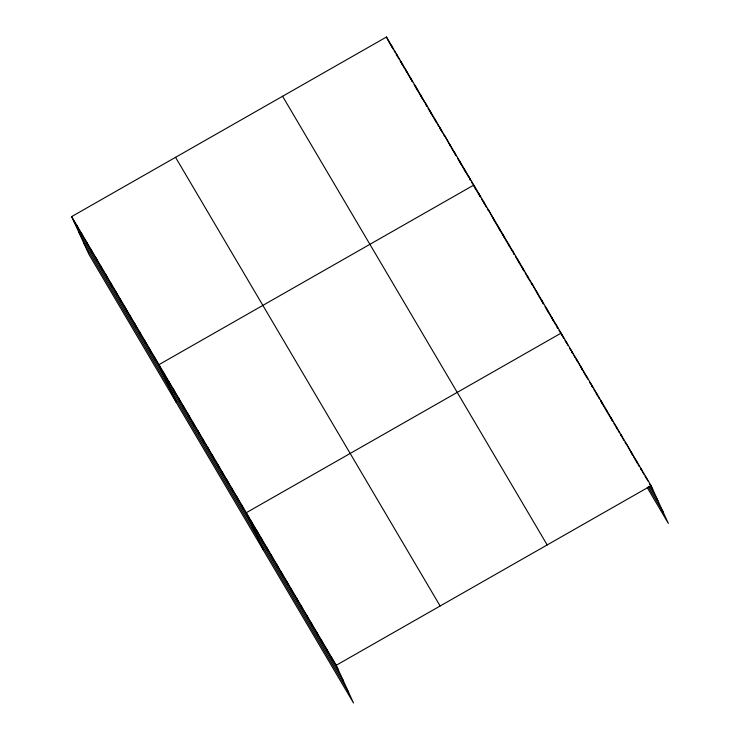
<?xml version="1.0" encoding="UTF-8"?>
<svg xmlns="http://www.w3.org/2000/svg" width="740" height="740" viewBox="0 0 740 740"><rect width="100%" height="100%" fill="white"/><g stroke="black" fill="none" stroke-linecap="round" stroke-linejoin="round"><path stroke-width="1.11" d="M71.65 216.589L336.238 665.26L353.517 703L88.92 254.329L71.65 216.589L386.483 37L651.08 485.671L668.35 523.411L647.25 487.623M336.238 665.26L651.08 485.671M388.713 41.597L393.023 48.914L391.331 45.223M394.096 50.736L395.179 52.568M396.261 54.399L397.334 56.222M397.87 57.137L398.953 58.969M400.026 60.791L404.882 69.014M405.955 70.846L407.037 72.677M407.574 73.584L412.43 81.816L410.737 78.126M414.039 84.554L424.825 102.832M425.898 104.664L426.98 106.495L425.287 102.805M428.053 108.317L436.683 122.942L434.99 119.26M437.756 124.773L438.839 126.596M439.911 128.427L440.994 130.249M441.53 131.165L442.613 132.996M443.686 134.828L444.768 136.65M450.697 146.705L444.694 135.707M451.233 147.621L456.081 155.844L454.397 152.162M457.699 158.582L468.485 176.869M469.558 178.692L470.64 180.523L468.947 176.832M471.713 182.345L472.795 184.177M473.868 186.008L480.334 196.97L478.651 193.288M481.416 198.801L484.654 204.286M485.19 205.202L486.263 207.024M487.346 208.856L488.418 210.678M494.348 220.733L488.354 209.735M494.894 221.649L512.135 250.897M513.218 252.729L514.291 254.551L512.607 250.869M515.373 256.382L523.994 271.007L522.311 267.316M525.076 272.829L528.304 278.314M528.85 279.23L529.923 281.061M531.005 282.884L532.079 284.715M538.008 294.77L532.014 283.772M538.544 295.676L543.401 303.909L541.708 300.218M545.019 306.647L555.796 324.925M556.878 326.756L557.951 328.579L556.267 324.897M559.033 330.41L561.725 334.98M562.807 336.811L563.917 338.689M565.027 340.576L566.137 342.463M569.467 348.105L570.577 349.992M571.687 351.879L572.797 353.757L571.114 350.075M573.907 355.644L575.017 357.522M576.127 359.409L577.237 361.296M583.351 371.647L586.126 376.355M589.456 382.007L590.566 383.894M591.676 385.771L592.786 387.658L591.103 383.968M593.896 389.545L595.015 391.423M596.126 393.31L597.236 395.188M598.346 397.075L599.456 398.962M600.566 400.839L607.226 412.143M607.78 413.087L612.785 421.56L611.092 417.869M613.895 423.437L615.005 425.324M616.115 427.211L617.225 429.089M618.335 430.976L619.445 432.854M620.555 434.741L621.665 436.628M622.775 438.506L623.885 440.393M624.995 442.27L626.105 444.157M633.329 456.395L637.214 462.99M638.324 464.877L639.434 466.755M640.544 468.642L641.654 470.52M642.764 472.407L643.883 474.294M644.993 476.171L646.103 478.059M649.433 483.71L652.763 489.353M649.581 486.467L657.906 500.591M648.212 486.744L663.207 512.173M282.588 96.265L547.184 544.936M175.547 157.324L440.134 605.995M73.334 220.279L337.93 668.951M78.477 231.518L343.073 680.19M83.777 243.09L348.374 691.761M646.076 477.198L647.768 480.88M641.081 468.716L642.348 471.482M636.086 460.243L637.769 463.934M631.081 451.77L632.774 455.461L626.086 443.297M621.091 434.824L622.359 437.59M616.087 426.342L617.78 430.033M606.097 409.396L607.364 412.161M601.102 400.923L602.785 404.604M596.098 392.45L597.791 396.131M586.108 375.495L587.791 379.185M581.104 367.022L582.796 370.712L576.109 358.549M566.109 341.593L567.802 345.284M562.382 335.886L561.114 333.12L246.281 512.718L263.551 550.449M551.411 316.674L553.104 320.355M546.564 308.441L548.248 312.132M536.861 291.995L538.128 294.761M527.158 275.539L528.425 278.305M517.454 259.093L519.147 262.774M508.177 243.562L509.444 246.328M502.904 234.413L504.597 238.104M498.057 226.19L499.74 229.872M493.201 217.967L494.468 220.724M483.498 201.511L484.765 204.277M475.487 188.746L473.804 185.065L158.961 364.654L176.24 402.394M464.1 168.609L465.784 172.3M459.244 160.386L460.937 164.067M449.541 143.93L450.808 146.696M439.847 127.484L441.105 130.249M430.144 111.028L431.827 114.719M420.44 94.581L422.124 98.263M415.593 86.358L417.277 90.04M405.89 69.902L407.157 72.668M401.034 61.679L402.726 65.361M396.187 53.456L397.454 56.212M386.483 37L388.167 40.681M331.243 656.787L332.926 660.478M326.248 648.314L327.931 651.995M321.243 639.841L322.936 643.523M316.248 631.368L317.932 635.049M311.253 622.886L312.937 626.577M306.249 614.413L307.942 618.104M301.254 605.94L302.938 609.621M296.259 597.467L297.943 601.148M291.255 588.985L292.947 592.675M286.26 580.512L287.943 584.202M281.265 572.038L282.948 575.729M276.261 563.566L277.953 567.247M271.266 555.093L272.958 558.774M266.271 546.61L267.954 550.301M261.266 538.137L262.959 541.828M256.271 529.664L257.964 533.355M251.276 521.191L252.96 524.873M241.425 504.486L243.118 508.177M236.578 496.263L238.261 499.953M231.722 488.039L233.415 491.721M226.875 479.816L228.558 483.498M222.019 471.584L223.711 475.274M217.172 463.36L218.855 467.051M212.325 455.137L214.008 458.819M207.468 446.914L209.161 450.595M202.621 438.681L204.305 442.372M197.765 430.458L199.458 434.149M192.918 422.235L194.602 425.916M188.071 414.012L189.755 417.693M183.215 405.779L184.908 409.47M178.368 397.556L180.051 401.246M173.512 389.332L175.204 393.014M168.665 381.109L170.348 384.791M163.808 372.877L165.501 376.568M154.114 356.43L155.798 360.112M149.258 348.207L150.951 351.889M144.411 339.975L146.095 343.665M139.555 331.751L141.248 335.433M134.708 323.528L136.391 327.21M129.861 315.305L131.544 318.986M125.004 307.072L126.697 310.763M120.158 298.849L121.841 302.531M115.301 290.626L116.994 294.307M110.454 282.393L112.138 286.084M105.598 274.17L107.291 277.861M100.751 265.947L102.434 269.628M95.904 257.724L97.588 261.405M91.048 249.491L92.741 253.182M86.201 241.268L87.884 244.959M81.344 233.044L83.037 236.726M76.498 224.821L78.181 228.503"/></g></svg>
